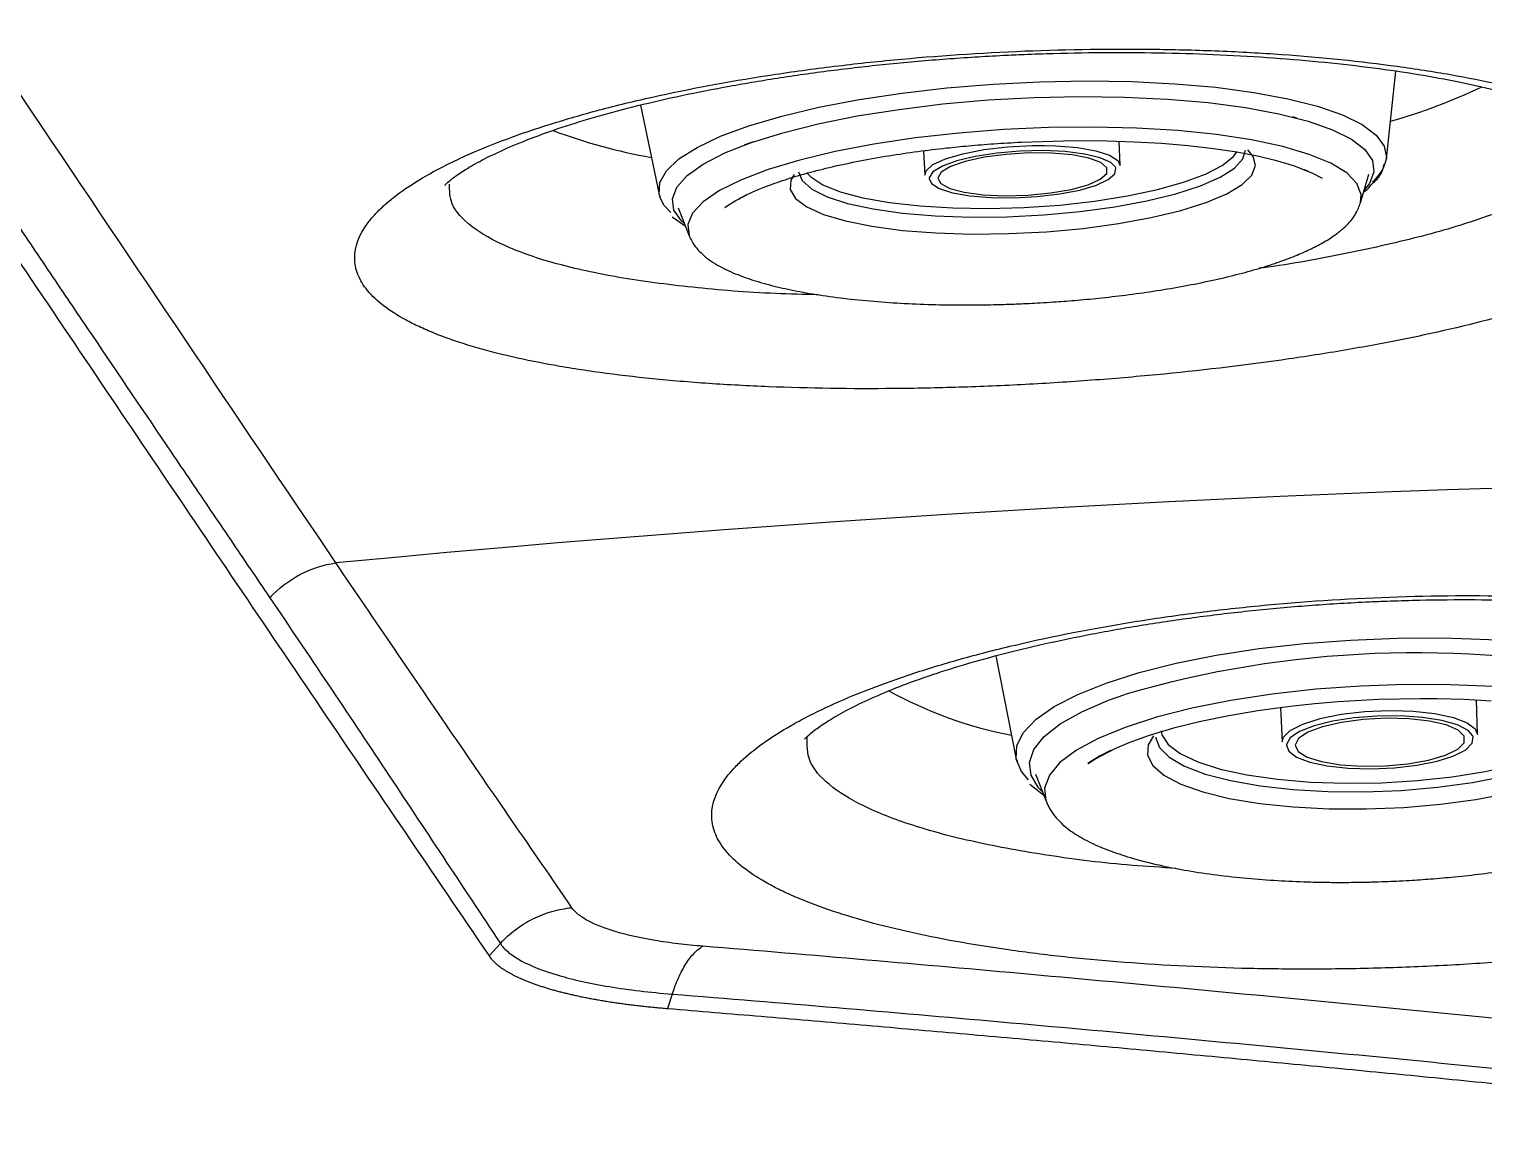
# Model space of a CAD drawing. Extents: x 409 to 498, y 628 to 778.
# Drawn here: x 448.4 to 451.822, y 724.754 to 727.356 of the extents above; entities that cross this region are included whole.
import ezdxf

# ---------------------------------------------------------------- set-up
doc = ezdxf.new("R2010")
doc.units = 0
doc.header["$MEASUREMENT"] = 0
doc.layers.add('1', color=4, linetype='Continuous')
doc.layers.add('GEOMETRY', color=4, linetype='Continuous', lineweight=25)

# ---------------------------------------------------------------- blocks, each defined once
blk = doc.blocks.new('2026_PULSE')
at = {"layer": 'GEOMETRY'}
for p, q in [((43.016, 82.0906), (43.0384, 82.2966)), ((41.2609, 82.2168), (41.3048, 82.0067)), ((42.8051, 82.1863), (42.7959, 82.1887)), ((41.9266, 82.1092), (41.9299, 82.0521)), ((42.3895, 82.0746), (42.3872, 82.1317)), ((42.9548, 81.9864), (42.9747, 82.0543)), ((41.3049, 82.0066), (41.3076, 82.0019)), ((41.3495, 81.9747), (41.3759, 81.9091)), ((42.9537, 81.9832), (42.9548, 81.9864)), ((41.336, 81.9535), (41.3666, 81.9323)), ((42.0967, 80.9208), (42.1452, 80.6773)), ((43.2303, 80.7356), (43.228, 80.8171)), ((42.7666, 80.7995), (42.7705, 80.7181)), ((43.0546, 80.7917), (43.0789, 80.7905)), ((42.1453, 80.6771), (42.1478, 80.6723)), ((42.1903, 80.6424), (42.216, 80.5772)), ((42.1768, 80.6186), (42.2099, 80.5927)), ((40.9315, 80.2439), (40.905, 80.2147)), ((41.336, 80.1248), (41.325, 80.091)), ((41.336, 80.1248), (41.336, 80.1248))]:
    blk.add_line(p, q, dxfattribs=at)
at = {"layer": 'GEOMETRY', "flags": 128}
for points in [[(41.3048, 82.0067), (41.3047, 82.0072), (41.3064, 82.0346), (41.322, 82.0624), (41.3515, 82.09), (41.3942, 82.1171), (41.4494, 82.1433), (41.5164, 82.168), (41.5939, 82.1909), (41.6807, 82.2116), (41.7754, 82.2297), (41.8764, 82.245), (41.982, 82.2573), (42.0906, 82.2662), (42.2003, 82.2717), (42.3094, 82.2737), (42.416, 82.2721), (42.5184, 82.267), (42.6149, 82.2585), (42.7039, 82.2466), (42.784, 82.2316)], [(41.5058, 82.1227), (41.5224, 82.1287), (41.596, 82.1517), (41.6794, 82.1727), (41.771, 82.1911), (41.8693, 82.2067), (41.9726, 82.2193), (42.0791, 82.2287), (42.1871, 82.2345), (42.2946, 82.2369), (42.3998, 82.2357), (42.5009, 82.2309), (42.5962, 82.2227), (42.6841, 82.2111), (42.7631, 82.1964)], [(42.784, 82.2316), (42.8539, 82.2138), (42.9124, 82.1934), (42.9585, 82.1707), (42.9915, 82.1462), (43.0109, 82.1202), (43.0163, 82.0932), (43.016, 82.0906)], [(42.7631, 82.1964), (42.8317, 82.1788), (42.8889, 82.1586), (42.9336, 82.1362), (42.9652, 82.1119), (42.9829, 82.0863), (42.9866, 82.0596), (42.9762, 82.0323), (42.9636, 82.0162)], [(42.9548, 81.9864), (42.9566, 82.0067), (42.9465, 82.0325), (42.9225, 82.057), (42.8849, 82.0799), (42.8344, 82.1008), (42.772, 82.1192), (42.6988, 82.1348), (42.616, 82.1475), (42.5252, 82.1568), (42.4279, 82.1627), (42.326, 82.1651), (42.2211, 82.1639), (42.1153, 82.1592), (42.0103, 82.151), (41.9081, 82.1394), (41.8104, 82.1248), (41.7191, 82.1073), (41.6357, 82.0872), (41.5618, 82.065), (41.4986, 82.0409), (41.4473, 82.0155), (41.4088, 81.9892), (41.3838, 81.9625), (41.3727, 81.9358), (41.3757, 81.9096), (41.3759, 81.9091)], [(41.3643, 81.9379), (41.3577, 81.9441), (41.3399, 81.9698), (41.3362, 81.9965), (41.3466, 82.0237), (41.371, 82.051), (41.4088, 82.0779), (41.4596, 82.104), (41.5058, 82.1227)], [(41.6528, 82.0573), (41.6617, 82.0478), (41.69, 82.0292), (41.7311, 82.0126), (41.7839, 81.9986), (41.8468, 81.9873), (41.9182, 81.9793), (41.9962, 81.9746), (42.0785, 81.9734), (42.163, 81.9757), (42.2474, 81.9816), (42.3293, 81.9907), (42.4066, 82.003), (42.4771, 82.0179), (42.5388, 82.0352), (42.5902, 82.0543), (42.6297, 82.0748), (42.6564, 82.096), (42.665, 82.1073)], [(41.9299, 82.0521), (41.9328, 82.0622), (41.949, 82.0767), (41.9785, 82.0903), (42.0194, 82.1023), (42.069, 82.1119), (42.1244, 82.1184), (42.182, 82.1214), (42.2114, 82.1216)], [(42.3785, 82.0703), (42.3672, 82.0818), (42.3424, 82.0929), (42.306, 82.1015), (42.2605, 82.1072), (42.2087, 82.1095), (42.1539, 82.1083), (42.0994, 82.1037), (42.0488, 82.0959), (42.0052, 82.0856), (41.9713, 82.0732), (41.9492, 82.0596), (41.9405, 82.0457), (41.9403, 82.0439)], [(42.2284, 82.1038), (42.1752, 82.1042), (42.1209, 82.1008), (42.0695, 82.094), (42.0248, 82.0842), (41.9902, 82.0722), (41.9682, 82.0588), (41.9604, 82.0451), (41.9674, 82.032), (41.9888, 82.0205), (42.0228, 82.0115), (42.067, 82.0056), (42.1182, 82.0034), (42.1724, 82.0048), (42.2258, 82.0099), (42.2742, 82.0183), (42.3143, 82.0293), (42.3428, 82.0422), (42.3579, 82.0559), (42.3583, 82.0694), (42.344, 82.0818), (42.316, 82.0922), (42.2765, 82.0996), (42.2284, 82.1038)], [(42.1565, 82.1295), (42.2563, 82.1328), (42.2955, 82.1331), (42.3593, 82.1326), (42.4226, 82.1306), (42.4871, 82.1269), (42.5497, 82.1216), (42.6091, 82.1147), (42.6637, 82.1064), (42.7125, 82.097), (42.7541, 82.0871), (42.7862, 82.0779), (42.8015, 82.0728), (42.8416, 82.0567), (42.8648, 82.0446), (42.8651, 82.0444), (42.8651, 82.0444), (42.8651, 82.0444), (42.8651, 82.0444)], [(42.2114, 82.1216), (42.2382, 82.1208), (42.2494, 82.1203)], [(42.2494, 82.1203), (42.2894, 82.1167), (42.3325, 82.1091), (42.3648, 82.0987), (42.3841, 82.0861), (42.3895, 82.0746)], [(42.2952, 81.9661), (42.3769, 81.9772), (42.4526, 81.9912), (42.5203, 82.0079), (42.5782, 82.0267), (42.6246, 82.047), (42.6583, 82.0685), (42.6784, 82.0905), (42.6843, 82.111)], [(42.3026, 81.9266), (42.3856, 81.9378), (42.4628, 81.952), (42.5322, 81.9687), (42.5919, 81.9876), (42.6404, 82.0082), (42.6765, 82.0298), (42.6993, 82.0521), (42.7081, 82.0743), (42.7026, 82.096), (42.6898, 82.1111)], [(42.0851, 81.999), (42.1388, 81.9985), (42.1939, 82.0014), (42.2469, 82.0076), (42.2944, 82.0167), (42.3335, 82.0282), (42.3617, 82.0413), (42.3772, 82.0552), (42.3791, 82.0689), (42.3785, 82.0703)], [(41.623, 82.0537), (41.6151, 82.0403), (41.6134, 82.0183), (41.6259, 81.9971), (41.6522, 81.9774), (41.6917, 81.9596), (41.7433, 81.9441), (41.8057, 81.9315), (41.8773, 81.922), (41.9562, 81.9158), (42.0404, 81.9132), (42.1277, 81.9142), (42.2159, 81.9187), (42.3026, 81.9266)], [(41.633, 82.0593), (41.6413, 82.039), (41.6639, 82.0192), (41.6999, 82.0012), (41.7485, 81.9855), (41.8082, 81.9725), (41.8776, 81.9627), (41.9545, 81.9562), (42.0371, 81.9533), (42.1229, 81.954), (42.2097, 81.9583), (42.2952, 81.9661)], [(41.9403, 82.0439), (41.9455, 82.0322), (41.964, 82.0202), (41.9948, 82.0102), (42.0361, 82.003), (42.0851, 81.999)], [(41.3327, 81.964), (41.3171, 81.9807), (41.3061, 82.0018)], [(42.1452, 80.6773), (42.145, 80.6788), (42.1466, 80.7097), (42.1622, 80.7407), (42.1916, 80.7715), (42.2344, 80.8014), (42.2896, 80.83), (42.3566, 80.8567), (42.4341, 80.8813), (42.521, 80.9032), (42.6157, 80.9221), (42.7167, 80.9377), (42.8224, 80.9497), (42.931, 80.958), (43.0408, 80.9624), (43.1499, 80.9628), (43.2565, 80.9592), (43.359, 80.9517), (43.4556, 80.9404), (43.5447, 80.9255), (43.6248, 80.9073)], [(43.2675, 80.8483), (43.1655, 80.8527), (43.0606, 80.8531), (42.9547, 80.8496), (42.8496, 80.8421), (42.7474, 80.8307), (42.6497, 80.8158), (42.5583, 80.7976), (42.4749, 80.7763), (42.401, 80.7525), (42.3378, 80.7264), (42.2865, 80.6985), (42.248, 80.6695), (42.223, 80.6397), (42.2119, 80.6097), (42.215, 80.5801), (42.216, 80.5772)], [(42.2066, 80.6012), (42.1977, 80.6106), (42.1799, 80.6399), (42.1761, 80.6701), (42.1865, 80.7007), (42.2109, 80.7311), (42.2487, 80.7609), (42.2995, 80.7894), (42.3623, 80.8163), (42.4004, 80.8299)], [(42.3548, 80.6919), (42.3548, 80.6919), (42.3548, 80.6919), (42.355, 80.692), (42.3559, 80.6925), (42.3647, 80.697), (42.3675, 80.6983), (42.3677, 80.6984), (42.3677, 80.6984), (42.3677, 80.6984), (42.3677, 80.6984), (42.3677, 80.6984), (42.3677, 80.6984), (42.3677, 80.6984), (42.3676, 80.6984), (42.3676, 80.6984), (42.3675, 80.6984), (42.3672, 80.6982), (42.3656, 80.6974), (42.3425, 80.6853), (42.3248, 80.6748), (42.3157, 80.6687), (42.3138, 80.6675), (42.3137, 80.6674), (42.3137, 80.6674), (42.3137, 80.6674), (42.3137, 80.6674), (42.3137, 80.6674), (42.3137, 80.6674), (42.3137, 80.6674), (42.3137, 80.6674), (42.3137, 80.6674), (42.3137, 80.6674), (42.3137, 80.6674), (42.3137, 80.6674), (42.3138, 80.6674), (42.3141, 80.6677), (42.33, 80.678), (42.3778, 80.7031), (42.4111, 80.7172), (42.4583, 80.7342), (42.5212, 80.7529), (42.5795, 80.7673), (42.645, 80.7808), (42.7132, 80.7923), (42.7894, 80.8026), (42.8475, 80.8088), (42.9025, 80.8134), (42.9969, 80.8186)], [(42.9969, 80.8186), (43.0963, 80.8206), (43.1355, 80.8203), (43.1991, 80.8186), (43.2622, 80.8153)], [(42.4858, 80.744), (42.4878, 80.7351), (42.5026, 80.7121), (42.531, 80.6907), (42.5721, 80.6713), (42.6249, 80.6545), (42.6879, 80.6407), (42.7593, 80.6304), (42.8373, 80.6238), (42.9197, 80.6211), (43.0043, 80.6223), (43.0887, 80.6275), (43.1707, 80.6365), (43.2479, 80.649), (43.3184, 80.6647), (43.3802, 80.6831), (43.4316, 80.7039), (43.4711, 80.7263), (43.4978, 80.7499), (43.5109, 80.7739), (43.5119, 80.7892)], [(42.7705, 80.7181), (42.7734, 80.7293), (42.7896, 80.7454), (42.8191, 80.7604), (42.86, 80.7732), (42.9096, 80.7832), (42.965, 80.7896), (43.0227, 80.7921), (43.0546, 80.7917)], [(43.2189, 80.7329), (43.2079, 80.7455), (43.183, 80.7585), (43.1466, 80.7688), (43.1011, 80.776), (43.0493, 80.7794), (42.9944, 80.779), (42.94, 80.7747), (42.8893, 80.7669), (42.8457, 80.7559), (42.8117, 80.7425), (42.7897, 80.7275), (42.7809, 80.7119), (42.7808, 80.7103)], [(43.069, 80.7727), (43.0157, 80.774), (42.9614, 80.7712), (42.91, 80.7643), (42.8653, 80.754), (42.8307, 80.741), (42.8087, 80.7263), (42.8009, 80.7109), (42.8079, 80.696), (42.8293, 80.6826), (42.8633, 80.6719), (42.9076, 80.6646), (42.9588, 80.6611), (43.013, 80.6619), (43.0664, 80.6668), (43.1149, 80.6754), (43.1549, 80.6872), (43.1835, 80.7012), (43.1986, 80.7164), (43.1989, 80.7317), (43.1846, 80.7459), (43.1566, 80.7581), (43.1171, 80.7672), (43.069, 80.7727)], [(43.0789, 80.7905), (43.1301, 80.7849), (43.1733, 80.7756), (43.2055, 80.7633), (43.2249, 80.7488), (43.2303, 80.7356)], [(43.1363, 80.6116), (43.218, 80.6227), (43.2938, 80.6373), (43.3615, 80.655), (43.4194, 80.6752), (43.4658, 80.6975), (43.4995, 80.7211), (43.5196, 80.7456), (43.5255, 80.7689)], [(43.1433, 80.5717), (43.2264, 80.5829), (43.3036, 80.5976), (43.373, 80.6153), (43.4327, 80.6357), (43.4813, 80.658), (43.5174, 80.6819), (43.5401, 80.7067), (43.5489, 80.7316), (43.5434, 80.7562), (43.5246, 80.7791)], [(42.9257, 80.6568), (42.9795, 80.6552), (43.0346, 80.6576), (43.0876, 80.6638), (43.1351, 80.6733), (43.1742, 80.6856), (43.2024, 80.6999), (43.2179, 80.7153), (43.2198, 80.7308), (43.2189, 80.7329)], [(42.4676, 80.7323), (42.4554, 80.7116), (42.4537, 80.6867), (42.4662, 80.6627), (42.4926, 80.6399), (42.5321, 80.6191), (42.5837, 80.6009), (42.6462, 80.5855), (42.7178, 80.5736), (42.7968, 80.5653), (42.881, 80.5609), (42.9684, 80.5605), (43.0566, 80.5641), (43.1433, 80.5717)], [(42.4736, 80.7295), (42.4736, 80.7289), (42.4737, 80.7273)], [(42.4737, 80.7273), (42.4821, 80.7049), (42.5047, 80.6821), (42.5407, 80.6612), (42.5893, 80.6427), (42.6491, 80.6271), (42.7185, 80.6148), (42.7955, 80.6062), (42.878, 80.6015), (42.9639, 80.6008), (43.0508, 80.6042), (43.1363, 80.6116)], [(42.7808, 80.7103), (42.786, 80.6967), (42.8045, 80.6827), (42.8354, 80.671), (42.8766, 80.6621), (42.9257, 80.6568)], [(42.1736, 80.6288), (42.1574, 80.6486), (42.1452, 80.6773)]]:
    blk.add_lwpolyline(points, dxfattribs=at)
at = {"layer": 'GEOMETRY'}
for centre, radius, start, end in [((42.6591, 83.4764), 1.3484, 285.773, 295.5344), ((41.51, 83.363), 1.2889, 249.3449, 260.0197), ((42.9188, 82.1121), 0.0996, 310.3163, 347.521), ((43.0863, 78.4822), 2.4458, 78.3061, 106.2879), ((42.3222, 81.7025), 0.9867, 241.0084, 259.0018)]:
    blk.add_arc(centre, radius, start, end, dxfattribs=at)
for points in [[(40.5448, 81.1394), (40.071, 81.841), (39.5965, 82.547), (39.1217, 83.2563)], [(48.9153, 81.1368), (46.1342, 81.4055), (43.3261, 81.4064), (40.5448, 81.1394)], [(40.9315, 80.2439), (40.9315, 80.2439), (40.9315, 80.2439), (40.9315, 80.2439)]]:
    blk.add_open_spline(points, degree=3, dxfattribs=at)
for points, knots in [([(38.9584, 83.1799), (38.9738, 83.1568), (38.9893, 83.1337), (39.0048, 83.1106), (39.0666, 83.0183), (39.1285, 82.9261), (39.1904, 82.8339), (39.2523, 82.7418), (39.3142, 82.6497), (39.3761, 82.5576), (39.3886, 82.539), (39.4011, 82.5204), (39.4137, 82.5017), (39.4446, 82.4557), (39.4756, 82.4097), (39.5065, 82.3637), (39.5375, 82.3177), (39.5685, 82.2717), (39.5994, 82.2257), (39.6613, 82.1338), (39.7233, 82.0419), (39.7852, 81.9502), (39.8162, 81.9043), (39.8472, 81.8584), (39.8781, 81.8125), (39.9091, 81.7666), (39.9401, 81.7208), (39.9711, 81.675), (40.033, 81.5833), (40.095, 81.4917), (40.1569, 81.4002), (40.1879, 81.3545), (40.2189, 81.3087), (40.2499, 81.263), (40.2808, 81.2173), (40.3118, 81.1716), (40.3428, 81.1259), (40.3583, 81.1031), (40.3738, 81.0803), (40.3893, 81.0575)], [0, 0, 0, 0, 0.0071844, 0.0071844, 0.0071844, 0.035922, 0.035922, 0.035922, 0.0646596, 0.0646596, 0.0646596, 0.0704756, 0.0704756, 0.0704756, 0.0848507, 0.0848507, 0.0848507, 0.0992257, 0.0992257, 0.0992257, 0.1279757, 0.1279757, 0.1279757, 0.1423506, 0.1423506, 0.1423506, 0.1567256, 0.1567256, 0.1567256, 0.1854755, 0.1854755, 0.1854755, 0.1998504, 0.1998504, 0.1998504, 0.2142253, 0.2142253, 0.2142253, 0.2214086, 0.2214086, 0.2214086, 0.2214086]), ([(38.9274, 83.1472), (38.9934, 83.0487), (39.1252, 82.8519), (39.3229, 82.5572), (39.5207, 82.2628), (39.7185, 81.9688), (39.9162, 81.6753), (40.1139, 81.3822), (40.3117, 81.0895), (40.5094, 80.7974), (40.7072, 80.5057), (40.8391, 80.3117), (40.905, 80.2147)], [0, 0, 0, 0, 0.1, 0.2, 0.3, 0.4, 0.5, 0.6, 0.699999, 0.799999, 0.9, 1, 1, 1, 1]), ([(42.1649, 82.344), (42.0606, 82.3397), (41.9582, 82.3328), (41.807, 82.3184), (41.757, 82.313), (41.658, 82.3007), (41.6088, 82.2939), (41.4655, 82.2718), (41.375, 82.2548), (41.2679, 82.2308), (41.2468, 82.2259), (41.2052, 82.2158), (41.1847, 82.2106), (41.1244, 82.1946), (41.0862, 82.1835), (40.9771, 82.1493), (40.9119, 82.1251), (40.84, 82.0931), (40.8261, 82.0865), (40.7994, 82.0734), (40.7866, 82.0668), (40.7502, 82.047), (40.7282, 82.0336), (40.689, 82.0067), (40.6716, 81.9931), (40.6492, 81.9726), (40.6423, 81.9657), (40.6297, 81.952), (40.624, 81.945), (40.5987, 81.9106), (40.5888, 81.8835), (40.5888, 81.8439), (40.5914, 81.8309), (40.599, 81.8115), (40.6022, 81.8051), (40.6099, 81.7925), (40.6143, 81.7863), (40.6395, 81.7557), (40.6694, 81.7327), (40.7188, 81.7058), (40.7293, 81.7005), (40.7515, 81.6902), (40.7632, 81.6851), (40.7999, 81.6703), (40.8264, 81.661), (40.9121, 81.6345), (40.9773, 81.619), (41.0692, 81.6023), (41.0881, 81.599), (41.1264, 81.593), (41.146, 81.5901), (41.2057, 81.5818), (41.247, 81.577), (41.3324, 81.5684), (41.3765, 81.5647), (41.4676, 81.5584), (41.5149, 81.5559), (41.6582, 81.5501), (41.7564, 81.5487), (41.9079, 81.5501), (41.9592, 81.5511), (42.0628, 81.5543), (42.1146, 81.5565), (42.1925, 81.5606), (42.2184, 81.5621), (42.2704, 81.5654), (42.2964, 81.5672), (42.3737, 81.573), (42.4245, 81.5773), (42.5753, 81.5917), (42.6733, 81.6033), (42.8165, 81.6236), (42.8638, 81.6309), (42.9551, 81.6463), (42.9993, 81.6544), (43.1275, 81.6798), (43.2072, 81.6982), (43.3547, 81.7386), (43.42, 81.7598), (43.5057, 81.7932), (43.5323, 81.8046), (43.5812, 81.8281), (43.6036, 81.8401), (43.6631, 81.8764), (43.6929, 81.9011), (43.7182, 81.9324), (43.7227, 81.9387), (43.7303, 81.9514), (43.7335, 81.9578), (43.7412, 81.9769), (43.7437, 81.9896), (43.7437, 82.0274), (43.7337, 82.0522), (43.7085, 82.0829), (43.7027, 82.0891), (43.6901, 82.1012), (43.6832, 82.1072), (43.6606, 82.1249), (43.6259, 82.148), (43.5818, 82.1699), (43.5453, 82.1859), (43.5325, 82.1912), (43.5058, 82.2016), (43.4918, 82.2067), (43.4196, 82.2316), (43.3542, 82.2497), (43.2449, 82.2739), (43.2066, 82.2815), (43.1462, 82.2921), (43.1256, 82.2955), (43.0839, 82.302), (43.0628, 82.3051), (42.9554, 82.3198), (42.8647, 82.3291), (42.7452, 82.3376), (42.721, 82.3391), (42.672, 82.3419), (42.6473, 82.3431), (42.5729, 82.3461), (42.5229, 82.3475), (42.3716, 82.3495), (42.2691, 82.3482), (42.1649, 82.344)], [0, 0, 0, 0, 0.03125, 0.03125, 0.046875, 0.046875, 0.0625, 0.0625, 0.09375, 0.09375, 0.101562, 0.101562, 0.109375, 0.109375, 0.125, 0.125, 0.15625, 0.15625, 0.164062, 0.164062, 0.171875, 0.171875, 0.1875, 0.1875, 0.203125, 0.203125, 0.210937, 0.210937, 0.21875, 0.21875, 0.25, 0.25, 0.265625, 0.265625, 0.273437, 0.273437, 0.28125, 0.28125, 0.3125, 0.3125, 0.320312, 0.320312, 0.328125, 0.328125, 0.34375, 0.34375, 0.375, 0.375, 0.382812, 0.382812, 0.390625, 0.390625, 0.40625, 0.40625, 0.421875, 0.421875, 0.4375, 0.4375, 0.46875, 0.46875, 0.484375, 0.484375, 0.5, 0.5, 0.507812, 0.507812, 0.515625, 0.515625, 0.53125, 0.53125, 0.5625, 0.5625, 0.578125, 0.578125, 0.59375, 0.59375, 0.625, 0.625, 0.65625, 0.65625, 0.671875, 0.671875, 0.6875, 0.6875, 0.71875, 0.71875, 0.726562, 0.726562, 0.734375, 0.734375, 0.75, 0.75, 0.78125, 0.78125, 0.789062, 0.789062, 0.796875, 0.796875, 0.8125, 0.828125, 0.828125, 0.835937, 0.835937, 0.84375, 0.84375, 0.875, 0.875, 0.890625, 0.890625, 0.898437, 0.898437, 0.90625, 0.90625, 0.9375, 0.9375, 0.945312, 0.945312, 0.953125, 0.953125, 0.96875, 0.96875, 1, 1, 1, 1]), ([(40.8012, 82.0288), (40.801, 82.0285), (40.8001, 82.0273), (40.8062, 82.0341), (40.8217, 82.0467), (40.8487, 82.0651), (40.8873, 82.0872), (40.9382, 82.1119), (41.0012, 82.1382), (41.0756, 82.1648), (41.1603, 82.1909), (41.2546, 82.216), (41.358, 82.2397), (41.4702, 82.2618), (41.5902, 82.2819), (41.7162, 82.2995), (41.8468, 82.3143), (41.9801, 82.326), (42.0861, 82.3326), (42.1704, 82.3365), (42.2538, 82.3393), (42.3651, 82.3411), (42.4962, 82.34), (42.6254, 82.3357), (42.7513, 82.3283), (42.8721, 82.3179), (42.986, 82.3049), (43.0914, 82.2894), (43.1868, 82.2719), (43.271, 82.253), (43.3439, 82.233), (43.4054, 82.2126), (43.4545, 82.1927), (43.4892, 82.1754), (43.5097, 82.1629), (43.5189, 82.1556), (43.5185, 82.156), (43.5183, 82.1561)], [0, 0, 0, 0, 0.00676, 0.029819, 0.054194, 0.080208, 0.107858, 0.136922, 0.167057, 0.197879, 0.229067, 0.260241, 0.292212, 0.3249, 0.358124, 0.391698, 0.425442, 0.459161, 0.492707, 0.50481, 0.522091, 0.555011, 0.588161, 0.621591, 0.655184, 0.688758, 0.722103, 0.755025, 0.787333, 0.818838, 0.849726, 0.880503, 0.910739, 0.940001, 0.96474, 0.987902, 1, 1, 1, 1]), ([(43.5056, 82.165), (43.5062, 82.1484), (43.5076, 82.1134), (43.4617, 82.0601), (43.3811, 82.0067), (43.2636, 81.9566), (43.1155, 81.9103), (42.9376, 81.87), (42.8023, 81.8438), (42.7234, 81.8336), (42.7165, 81.8328)], [0, 0, 0, 0, 0.12787, 0.270222, 0.412577, 0.555753, 0.698934, 0.842537, 0.986143, 1, 1, 1, 1]), ([(41.4596, 81.9756), (41.4596, 81.9756), (41.4596, 81.9756), (41.4596, 81.9756), (41.4598, 81.9758), (41.4696, 81.9828), (41.4896, 81.9953), (41.5214, 82.011), (41.5567, 82.0258), (41.6003, 82.0413), (41.6533, 82.0572), (41.7122, 82.072), (41.7762, 82.0856), (41.8439, 82.0977), (41.9123, 82.1078), (41.9752, 82.1154), (42.0351, 82.1213), (42.0938, 82.1261), (42.1352, 82.1284), (42.1565, 82.1295)], [0, 0, 0, 0, 0.000005, 0.000024, 0.000167, 0.002585, 0.093767, 0.166064, 0.228809, 0.312577, 0.395795, 0.478569, 0.563978, 0.64889, 0.72956, 0.806029, 0.864231, 0.930187, 1, 1, 1, 1]), ([(41.527, 82.1304), (41.5207, 82.1282), (41.5138, 82.1257), (41.5061, 82.1229), (41.5054, 82.1226)], [0, 0, 0, 0, 0.914421, 1, 1, 1, 1]), ([(42.9797, 82.029), (42.9876, 82.0363), (43.0048, 82.0524), (43.0088, 82.0687), (43.0109, 82.0775)], [0, 0, 0, 0, 0.456392, 1, 1, 1, 1]), ([(42.8226, 82.0651), (42.8226, 82.0651), (42.8226, 82.0651), (42.8227, 82.065), (42.8232, 82.0648), (42.8266, 82.0634), (42.8298, 82.062), (42.832, 82.0611), (42.832, 82.0611), (42.832, 82.0611)], [0, 0, 0, 0, 0.001499, 0.007653, 0.032601, 0.204206, 0.963607, 0.997571, 1, 1, 1, 1]), ([(41.6795, 81.7706), (41.6457, 81.7713), (41.5408, 81.7735), (41.3811, 81.7868), (41.206, 81.8098), (41.0589, 81.8422), (40.9412, 81.8824), (40.8595, 81.9302), (40.8125, 81.9799), (40.8119, 82.015), (40.8117, 82.0307)], [0, 0, 0, 0, 0.065362, 0.202679, 0.339991, 0.477048, 0.614102, 0.751559, 0.889015, 1, 1, 1, 1]), ([(41.4909, 81.9954), (41.4909, 81.9954), (41.4909, 81.9954), (41.491, 81.9954), (41.4923, 81.9962), (41.4953, 81.9979), (41.4982, 81.9994), (41.4998, 82.0002), (41.4998, 82.0002), (41.4998, 82.0002)], [0, 0, 0, 0, 0.003277, 0.01875, 0.082485, 0.508812, 0.975515, 0.998725, 1, 1, 1, 1]), ([(42.9622, 82.0117), (42.9633, 82.0124), (42.9719, 82.018), (42.9761, 82.0239), (42.9797, 82.029)], [0, 0, 0, 0, 0.1287631, 1, 1, 1, 1]), ([(42.1751, 81.7501), (42.1839, 81.7506), (42.2031, 81.7516), (42.2388, 81.7538), (42.2848, 81.7573), (42.3416, 81.7626), (42.4038, 81.7697), (42.4687, 81.7788), (42.5336, 81.7895), (42.5966, 81.8019), (42.656, 81.8157), (42.7105, 81.8304), (42.7591, 81.8459), (42.8006, 81.8613), (42.8357, 81.8767), (42.8675, 81.8931), (42.894, 81.9098), (42.918, 81.929), (42.9322, 81.9439), (42.9468, 81.9649), (42.9517, 81.9782), (42.9548, 81.9864)], [0, 0, 0, 0, 0.0231093, 0.0499879, 0.0931598, 0.1437455, 0.2005751, 0.2611427, 0.3239876, 0.3879805, 0.4522422, 0.5159767, 0.5782898, 0.6378221, 0.6915104, 0.7443718, 0.8055685, 0.8567398, 0.9160244, 0.9479219, 1, 1, 1, 1]), ([(41.3759, 81.9091), (41.3781, 81.9044), (41.3855, 81.8881), (41.4068, 81.8636), (41.4392, 81.8407), (41.4821, 81.8199), (41.5294, 81.8031), (41.5804, 81.7892), (41.636, 81.7773), (41.6973, 81.7672), (41.7647, 81.7588), (41.8358, 81.7526), (41.9088, 81.7485), (41.9762, 81.7466), (42.0325, 81.7463), (42.0736, 81.7467), (42.1031, 81.7474), (42.1241, 81.748), (42.1471, 81.7488), (42.1635, 81.7496), (42.1751, 81.7501)], [0, 0, 0, 0, 0.029722, 0.104985, 0.193157, 0.273003, 0.348561, 0.418649, 0.485732, 0.555525, 0.62662, 0.697311, 0.76532, 0.831769, 0.880211, 0.914998, 0.939789, 0.957387, 0.969856, 1, 1, 1, 1]), ([(40.3893, 81.0575), (40.4095, 81.0795), (40.4336, 81.0981), (40.4865, 81.126), (40.5154, 81.1353), (40.5448, 81.1394)], [0, 0, 0, 0, 0.5, 0.5, 1, 1, 1, 1]), ([(41.0999, 80.3281), (41.0537, 80.3961), (41.0068, 80.4635), (40.9136, 80.5988), (40.8672, 80.6666), (40.7745, 80.802), (40.7283, 80.8695), (40.6361, 81.0045), (40.5902, 81.0719), (40.5448, 81.1394)], [0, 0, 0, 0, 0.25, 0.25, 0.5, 0.5, 0.75, 0.75, 1, 1, 1, 1]), ([(40.3893, 81.0575), (40.4348, 80.9899), (40.4804, 80.9224), (40.5712, 80.7872), (40.6164, 80.7194), (40.7066, 80.5836), (40.7516, 80.5156), (40.8416, 80.3797), (40.8868, 80.3121), (40.9315, 80.2439)], [0, 0, 0, 0, 0.25, 0.25, 0.5, 0.5, 0.75, 0.75, 1, 1, 1, 1]), ([(43.0048, 81.0584), (42.9007, 81.0542), (42.7984, 81.047), (42.6474, 81.0318), (42.5975, 81.0261), (42.5232, 81.0163), (42.4985, 81.0128), (42.4496, 81.0055), (42.4255, 81.0017), (42.3062, 80.982), (42.2158, 80.9638), (42.1087, 80.9381), (42.0876, 80.9328), (42.0461, 80.922), (42.0255, 80.9164), (41.9653, 80.8993), (41.9271, 80.8875), (41.8181, 80.851), (41.7529, 80.8253), (41.6809, 80.7915), (41.667, 80.7846), (41.6403, 80.7708), (41.6275, 80.7639), (41.591, 80.743), (41.5471, 80.7151), (41.5123, 80.6868), (41.4898, 80.6655), (41.4829, 80.6583), (41.4702, 80.644), (41.4645, 80.6369), (41.439, 80.6012), (41.4289, 80.5733), (41.4286, 80.5323), (41.431, 80.5188), (41.4385, 80.4987), (41.4416, 80.492), (41.4492, 80.4788), (41.4535, 80.4724), (41.4785, 80.4403), (41.5081, 80.4159), (41.5573, 80.3868), (41.5678, 80.381), (41.5899, 80.3696), (41.6016, 80.364), (41.6381, 80.3476), (41.6646, 80.3371), (41.75, 80.3069), (41.8151, 80.2885), (41.9623, 80.2552), (42.0418, 80.2409), (42.1698, 80.2227), (42.2139, 80.2172), (42.305, 80.2074), (42.3522, 80.2031), (42.4953, 80.1921), (42.5935, 80.1873), (42.7196, 80.1845), (42.745, 80.1841), (42.7962, 80.1836), (42.822, 80.1835), (42.8996, 80.1838), (42.9514, 80.1846), (43.0292, 80.1869), (43.0552, 80.1878), (43.1071, 80.1899), (43.1331, 80.1911), (43.2103, 80.1953), (43.2612, 80.1987), (43.4119, 80.2106), (43.5098, 80.2209), (43.653, 80.2402), (43.7003, 80.2472), (43.7916, 80.2624), (43.8357, 80.2705), (43.9639, 80.2963), (44.0437, 80.3155), (44.1911, 80.3584), (44.2564, 80.3813), (44.3421, 80.418), (44.3687, 80.4306), (44.4054, 80.4501), (44.4171, 80.4568), (44.4394, 80.4702), (44.4499, 80.4769), (44.4994, 80.5109), (44.5293, 80.5388), (44.5546, 80.5747), (44.559, 80.5819), (44.5667, 80.5964), (44.5699, 80.6038), (44.5776, 80.6258), (44.5801, 80.6404), (44.5802, 80.6841), (44.5702, 80.713), (44.545, 80.7489), (44.5393, 80.756), (44.5267, 80.7702), (44.5198, 80.7772), (44.4973, 80.7979), (44.4627, 80.8249), (44.4188, 80.8506), (44.3823, 80.8694), (44.3695, 80.8756), (44.3429, 80.8878), (44.3289, 80.8938), (44.2569, 80.9231), (44.1916, 80.9442), (44.0826, 80.9727), (44.0443, 80.9816), (43.984, 80.9941), (43.9635, 80.9982), (43.9219, 81.0058), (43.9008, 81.0094), (43.7938, 81.0268), (43.7033, 81.0378), (43.5601, 81.0501), (43.5109, 81.0535), (43.412, 81.0587), (43.3621, 81.0604), (43.2112, 81.0635), (43.1089, 81.0626), (43.0048, 81.0584)], [0, 0, 0, 0, 0.03125, 0.03125, 0.046875, 0.046875, 0.054687, 0.054687, 0.0625, 0.0625, 0.09375, 0.09375, 0.101562, 0.101562, 0.109375, 0.109375, 0.125, 0.125, 0.15625, 0.15625, 0.164062, 0.164062, 0.171875, 0.171875, 0.1875, 0.203125, 0.203125, 0.210937, 0.210937, 0.21875, 0.21875, 0.25, 0.25, 0.265625, 0.265625, 0.273437, 0.273437, 0.28125, 0.28125, 0.3125, 0.3125, 0.320312, 0.320312, 0.328125, 0.328125, 0.34375, 0.34375, 0.375, 0.375, 0.40625, 0.40625, 0.421875, 0.421875, 0.4375, 0.4375, 0.46875, 0.46875, 0.476562, 0.476562, 0.484375, 0.484375, 0.5, 0.5, 0.507813, 0.507813, 0.515625, 0.515625, 0.53125, 0.53125, 0.5625, 0.5625, 0.578125, 0.578125, 0.59375, 0.59375, 0.625, 0.625, 0.65625, 0.65625, 0.671875, 0.671875, 0.679688, 0.679688, 0.6875, 0.6875, 0.71875, 0.71875, 0.726563, 0.726563, 0.734375, 0.734375, 0.75, 0.75, 0.78125, 0.78125, 0.789063, 0.789063, 0.796875, 0.796875, 0.8125, 0.828125, 0.828125, 0.835938, 0.835938, 0.84375, 0.84375, 0.875, 0.875, 0.890625, 0.890625, 0.898438, 0.898438, 0.90625, 0.90625, 0.9375, 0.9375, 0.953125, 0.953125, 0.96875, 0.96875, 1, 1, 1, 1]), ([(41.6474, 80.7251), (41.6472, 80.7248), (41.6464, 80.7238), (41.6532, 80.7315), (41.6696, 80.7453), (41.6974, 80.7649), (41.7368, 80.7882), (41.7884, 80.8143), (41.852, 80.8419), (41.9268, 80.87), (42.0119, 80.8976), (42.1067, 80.9242), (42.2105, 80.9494), (42.323, 80.9728), (42.443, 80.994), (42.569, 81.0125), (42.6993, 81.0279), (42.8322, 81.0399), (42.9355, 81.0463), (43.0171, 81.0498), (43.0978, 81.0524), (43.2085, 81.0537), (43.3388, 81.0516), (43.467, 81.0459), (43.5918, 81.0367), (43.7113, 81.0242), (43.8237, 81.0087), (43.9275, 80.9905), (44.0211, 80.9701), (44.1033, 80.9482), (44.1744, 80.9251), (44.2342, 80.9015), (44.282, 80.8786), (44.3169, 80.8579), (44.3372, 80.843), (44.3459, 80.8343), (44.3453, 80.835), (44.3451, 80.8353)], [0, 0, 0, 0, 0.009158, 0.032402, 0.056873, 0.082899, 0.11048, 0.139404, 0.169336, 0.199914, 0.230802, 0.261972, 0.293766, 0.326264, 0.359287, 0.392654, 0.426185, 0.459679, 0.49299, 0.503319, 0.520474, 0.553182, 0.586105, 0.619293, 0.652627, 0.68592, 0.718963, 0.751562, 0.78352, 0.814652, 0.84518, 0.875778, 0.905895, 0.935164, 0.963262, 0.987284, 1, 1, 1, 1]), ([(42.5207, 80.4208), (42.4863, 80.4229), (42.3802, 80.4292), (42.2191, 80.45), (42.0437, 80.4815), (41.8969, 80.521), (41.7807, 80.5664), (41.7001, 80.6172), (41.6525, 80.6718), (41.6527, 80.711), (41.6529, 80.7305)], [0, 0, 0, 0, 0.064871, 0.199819, 0.334768, 0.468884, 0.602998, 0.735784, 0.868562, 1, 1, 1, 1]), ([(43.0132, 80.3897), (43.0219, 80.3901), (43.0409, 80.3909), (43.0763, 80.3928), (43.1221, 80.3959), (43.1788, 80.4009), (43.241, 80.4078), (43.3059, 80.4168), (43.3708, 80.4278), (43.4336, 80.4406), (43.4927, 80.4549), (43.5467, 80.4703), (43.5942, 80.4863), (43.6351, 80.5025), (43.6729, 80.52), (43.706, 80.5384), (43.7351, 80.5584), (43.7582, 80.5787), (43.772, 80.5952), (43.7824, 80.6101), (43.7849, 80.6162), (43.7854, 80.6174)], [0, 0, 0, 0, 0.023816, 0.051931, 0.097112, 0.150155, 0.209764, 0.273277, 0.339119, 0.406051, 0.473056, 0.539121, 0.602881, 0.661638, 0.717764, 0.784863, 0.843582, 0.905018, 0.959891, 0.991888, 1, 1, 1, 1]), ([(42.216, 80.5772), (42.2184, 80.5719), (42.2267, 80.5534), (42.2487, 80.5273), (42.2807, 80.5026), (42.3204, 80.4804), (42.3668, 80.461), (42.4225, 80.4428), (42.4832, 80.4276), (42.5494, 80.4148), (42.616, 80.4049), (42.687, 80.3972), (42.7587, 80.3918), (42.8238, 80.3889), (42.8776, 80.3878), (42.9167, 80.3877), (42.9447, 80.388), (42.9647, 80.3883), (42.9867, 80.3888), (43.0022, 80.3894), (43.0132, 80.3897)], [0, 0, 0, 0, 0.033687, 0.116639, 0.192929, 0.267546, 0.341879, 0.415511, 0.499823, 0.566443, 0.637458, 0.707838, 0.775013, 0.838832, 0.885284, 0.918614, 0.942356, 0.959206, 0.971143, 1, 1, 1, 1]), ([(40.9315, 80.2439), (40.9424, 80.2559), (40.9543, 80.2667), (40.9797, 80.2861), (40.9934, 80.2946), (41.0225, 80.3091), (41.0375, 80.3149), (41.0605, 80.3215), (41.0684, 80.3234), (41.0842, 80.3263), (41.092, 80.3274), (41.0999, 80.3281)], [0, 0, 0, 0, 0.25, 0.25, 0.5, 0.5, 0.75, 0.75, 0.875, 0.875, 1, 1, 1, 1]), ([(41.4075, 80.2375), (41.3875, 80.2391), (41.3682, 80.2411), (41.3307, 80.2456), (41.3127, 80.2482), (41.2614, 80.2567), (41.2309, 80.2634), (41.1774, 80.2792), (41.1553, 80.2879), (41.1289, 80.3022), (41.1212, 80.3072), (41.1086, 80.3174), (41.1036, 80.3227), (41.0999, 80.3281)], [0, 0, 0, 0, 0.125, 0.125, 0.25, 0.25, 0.5, 0.5, 0.75, 0.75, 0.875, 0.875, 1, 1, 1, 1]), ([(40.9315, 80.2439), (40.9338, 80.2404), (40.9366, 80.2368), (40.9431, 80.2299), (40.9468, 80.2265), (40.9591, 80.2164), (40.969, 80.2098), (41.0035, 80.1909), (41.0326, 80.1794), (41.1031, 80.1587), (41.1433, 80.1498), (41.2333, 80.135), (41.2835, 80.1291), (41.336, 80.1248)], [0, 0, 0, 0, 0.0625, 0.0625, 0.125, 0.125, 0.25, 0.25, 0.5, 0.5, 0.75, 0.75, 1, 1, 1, 1]), ([(41.336, 80.1248), (41.3405, 80.1387), (41.3454, 80.1516), (41.3561, 80.1753), (41.3618, 80.1861), (41.3742, 80.2056), (41.3806, 80.2139), (41.3904, 80.2243), (41.3938, 80.2274), (41.4006, 80.233), (41.404, 80.2354), (41.4075, 80.2375)], [0, 0, 0, 0, 0.25, 0.25, 0.5, 0.5, 0.75, 0.75, 0.875, 0.875, 1, 1, 1, 1]), ([(44.4965, 79.9363), (44.2389, 79.9659), (43.9812, 79.994), (43.4661, 80.0481), (43.2086, 80.074), (42.6937, 80.1238), (42.4364, 80.1478), (41.9218, 80.1942), (41.6647, 80.2166), (41.4075, 80.2375)], [0, 0, 0, 0, 0.25, 0.25, 0.5, 0.5, 0.75, 0.75, 1, 1, 1, 1]), ([(40.905, 80.2147), (40.9059, 80.2134), (40.9077, 80.2109), (40.9108, 80.2071), (40.9142, 80.2034), (40.9179, 80.1997), (40.9219, 80.196), (40.9263, 80.1924), (40.931, 80.1888), (40.936, 80.1852), (40.9413, 80.1817), (40.9469, 80.1783), (40.9528, 80.1748), (40.9591, 80.1714), (40.9656, 80.1681), (40.9724, 80.1648), (40.9795, 80.1615), (40.9869, 80.1583), (40.9946, 80.1552), (41.0026, 80.1521), (41.0108, 80.149), (41.0194, 80.146), (41.0282, 80.1431), (41.0373, 80.1402), (41.0466, 80.1374), (41.0563, 80.1346), (41.0661, 80.1319), (41.0763, 80.1293), (41.0867, 80.1267), (41.0973, 80.1242), (41.1082, 80.1218), (41.1193, 80.1194), (41.1307, 80.1171), (41.1423, 80.1149), (41.1541, 80.1127), (41.1661, 80.1106), (41.1783, 80.1085), (41.1907, 80.1066), (41.2033, 80.1047), (41.2162, 80.1029), (41.2292, 80.1011), (41.2423, 80.0994), (41.2557, 80.0978), (41.2692, 80.0963), (41.2829, 80.0949), (41.2968, 80.0935), (41.3108, 80.0922), (41.3202, 80.0914), (41.325, 80.091)], [0, 0, 0, 0, 0.021739, 0.043477, 0.065216, 0.086955, 0.108695, 0.130435, 0.152177, 0.173919, 0.195661, 0.217404, 0.239147, 0.26089, 0.282632, 0.304374, 0.326114, 0.347854, 0.369592, 0.39133, 0.413065, 0.4348, 0.456534, 0.478267, 0.5, 0.521733, 0.543468, 0.565203, 0.58694, 0.608678, 0.630417, 0.652157, 0.673899, 0.695641, 0.717383, 0.739126, 0.760869, 0.782611, 0.804353, 0.826094, 0.847834, 0.869574, 0.891312, 0.91305, 0.934787, 0.956524, 0.978262, 1, 1, 1, 1]), ([(41.336, 80.1248), (41.5934, 80.1045), (41.8505, 80.0825), (42.3648, 80.0369), (42.622, 80.0132), (43.1364, 79.9639), (43.3935, 79.9382), (43.9078, 79.8844), (44.1649, 79.8564), (44.4218, 79.8267)], [0, 0, 0, 0, 0.25, 0.25, 0.5, 0.5, 0.75, 0.75, 1, 1, 1, 1]), ([(41.325, 80.091), (41.3984, 80.0849), (41.5453, 80.0727), (41.7656, 80.0539), (41.9859, 80.0348), (42.2062, 80.0152), (42.4266, 79.9952), (42.6469, 79.9747), (42.8673, 79.9538), (43.0877, 79.9325), (43.3081, 79.9106), (43.5285, 79.8883), (43.7489, 79.8654), (43.9693, 79.842), (44.1898, 79.8181), (44.3367, 79.8017), (44.4102, 79.7935)], [0, 0, 0, 0, 0.071427, 0.142853, 0.214277, 0.285702, 0.357127, 0.428554, 0.499982, 0.571412, 0.642844, 0.714276, 0.785708, 0.85714, 0.92857, 1, 1, 1, 1])]:
    blk.add_open_spline(points, degree=3, knots=knots, dxfattribs=at)

msp = doc.modelspace()

# ---------------------------------------------------------------- block references
at = {"layer": '1'}
msp.add_blockref('2026_PULSE', (408.577, 644.9604), dxfattribs=at)

doc.saveas('drawing.dxf')
